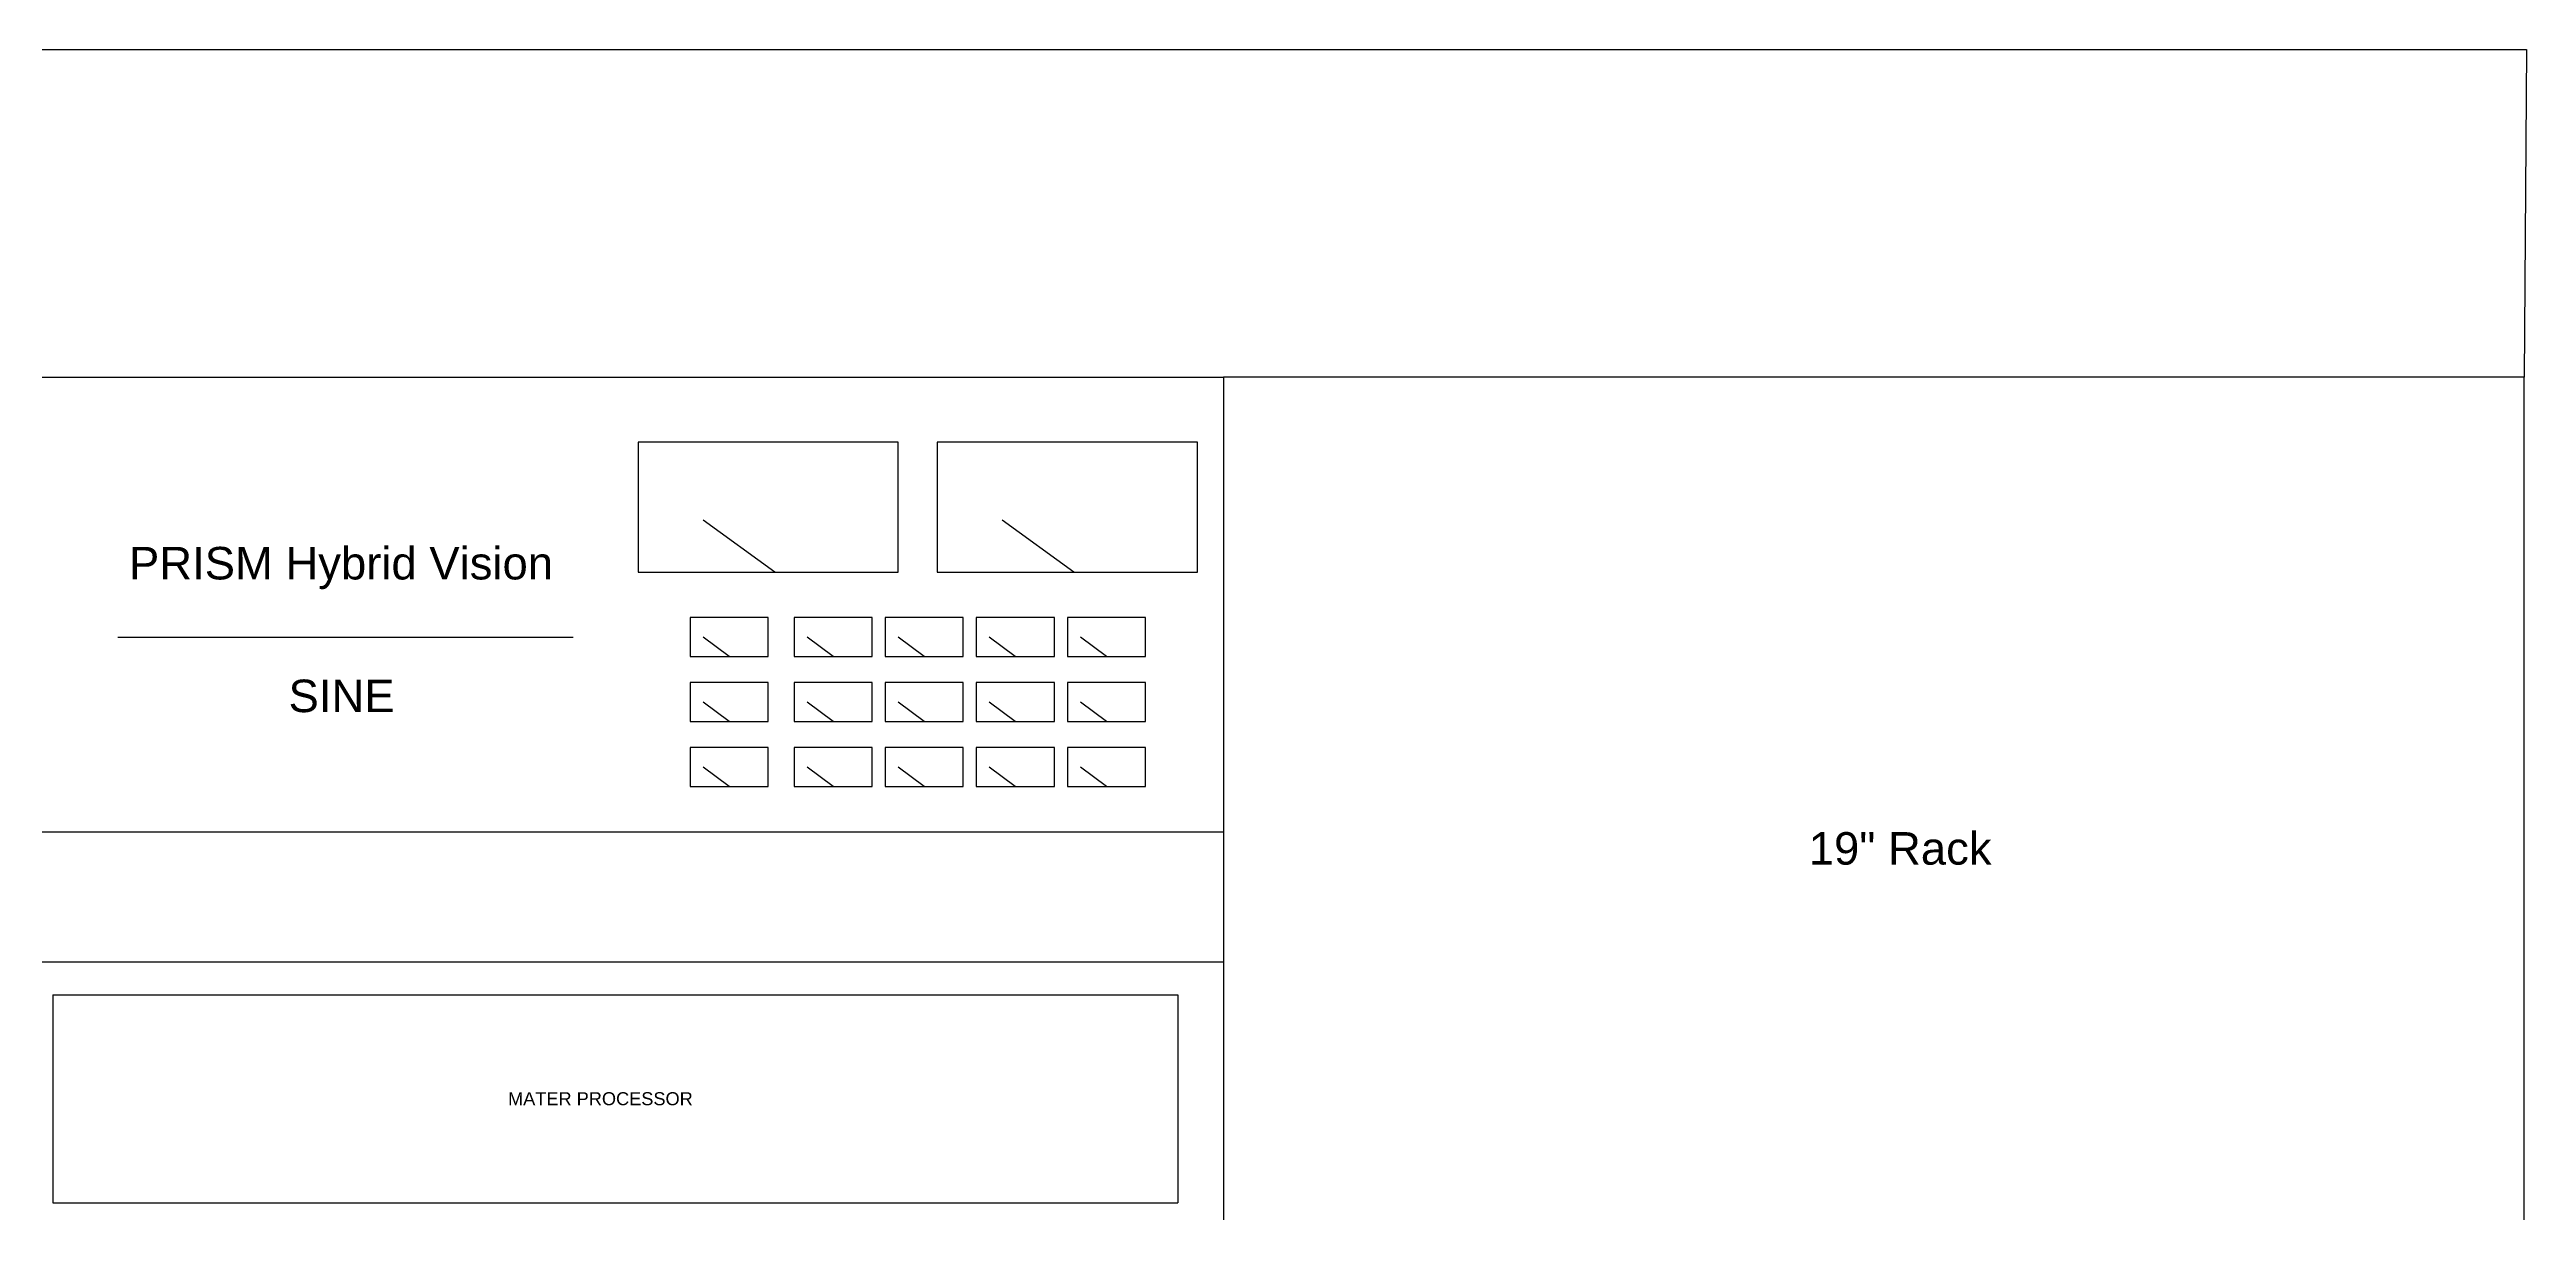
# Model space of a CAD drawing. Header units: inches. Extents: x -1200 to 6105, y -1104 to 2900.
# Drawn here: x 2292 to 6100, y 1111 to 2900 of the extents above; entities that cross this region are included whole.
import ezdxf

# ---------------------------------------------------------------- set-up
doc = ezdxf.new("R2010")
doc.units = ezdxf.units.IN
doc.header["$MEASUREMENT"] = 0
doc.layers.get('0').update_dxf_attribs({"lineweight": 25, "true_color": 0xffffff})
doc.styles.add('textstyle1268', font='')
doc.styles.add('textstyle1378', font='')
doc.styles.add('textstyle1403', font='')
doc.styles.add('textstyle1405', font='')
doc.styles.get('textstyle1268').set_extended_font_data('Liberation Sans')
doc.styles.get('textstyle1378').set_extended_font_data('Liberation Sans')
doc.styles.get('textstyle1403').set_extended_font_data('Liberation Sans')
doc.styles.get('textstyle1405').set_extended_font_data('Liberation Sans')

msp = doc.modelspace()

# ---------------------------------------------------------------- linework, layer by layer
for p, q in [((400, 2900), (6100, 2900)), ((6100, 2900), (6096.5, 2396.2)), ((2276.5, 2396.2), (4096.5, 2396.2)), ((4096.5, 2396.2), (4096.5, -603.8)), ((6096.5, 2396.2), (4096.5, 2396.2)), ((6096.5, 1096.2), (6096.5, 2396.2)), ((3196.5, 2296.2), (3196.5, 2096.2)), ((3596.5, 2296.2), (3196.5, 2296.2)), ((3596.5, 2096.2), (3596.5, 2296.2)), ((3656.5, 2296.2), (3656.5, 2096.2)), ((4056.5, 2296.2), (3656.5, 2296.2)), ((4056.5, 2096.2), (4056.5, 2296.2)), ((3406.5, 2096.2), (3296.5, 2176.2)), ((3866.5, 2096.2), (3756.5, 2176.2)), ((3196.5, 2096.2), (3596.5, 2096.2)), ((3656.5, 2096.2), (4056.5, 2096.2)), ((3276.5, 2026.2), (3276.5, 1966.2)), ((3396.5, 2026.2), (3276.5, 2026.2)), ((3396.5, 1966.2), (3396.5, 2026.2)), ((3436.5, 2026.2), (3436.5, 1966.2)), ((3556.5, 2026.2), (3436.5, 2026.2)), ((3556.5, 1966.2), (3556.5, 2026.2)), ((3576.5, 2026.2), (3576.5, 1966.2)), ((3696.5, 2026.2), (3576.5, 2026.2)), ((3696.5, 1966.2), (3696.5, 2026.2)), ((3716.5, 2026.2), (3716.5, 1966.2)), ((3836.5, 2026.2), (3716.5, 2026.2)), ((3836.5, 1966.2), (3836.5, 2026.2)), ((3856.5, 2026.2), (3856.5, 1966.2)), ((3976.5, 2026.2), (3856.5, 2026.2)), ((3976.5, 1966.2), (3976.5, 2026.2)), ((2396.5, 1996.2), (3096.5, 1996.2)), ((3336.5, 1966.2), (3296.5, 1996.2)), ((3496.5, 1966.2), (3456.5, 1996.2)), ((3636.5, 1966.2), (3596.5, 1996.2)), ((3776.5, 1966.2), (3736.5, 1996.2)), ((3916.5, 1966.2), (3876.5, 1996.2)), ((3276.5, 1966.2), (3396.5, 1966.2)), ((3436.5, 1966.2), (3556.5, 1966.2)), ((3576.5, 1966.2), (3696.5, 1966.2)), ((3716.5, 1966.2), (3836.5, 1966.2)), ((3856.5, 1966.2), (3976.5, 1966.2)), ((3276.5, 1926.2), (3276.5, 1866.2)), ((3396.5, 1926.2), (3276.5, 1926.2)), ((3396.5, 1866.2), (3396.5, 1926.2)), ((3436.5, 1926.2), (3436.5, 1866.2)), ((3556.5, 1926.2), (3436.5, 1926.2)), ((3556.5, 1866.2), (3556.5, 1926.2)), ((3576.5, 1926.2), (3576.5, 1866.2)), ((3696.5, 1926.2), (3576.5, 1926.2)), ((3696.5, 1866.2), (3696.5, 1926.2)), ((3716.5, 1926.2), (3716.5, 1866.2)), ((3836.5, 1926.2), (3716.5, 1926.2)), ((3836.5, 1866.2), (3836.5, 1926.2)), ((3856.5, 1926.2), (3856.5, 1866.2)), ((3976.5, 1926.2), (3856.5, 1926.2)), ((3976.5, 1866.2), (3976.5, 1926.2)), ((3276.5, 1866.2), (3396.5, 1866.2)), ((3336.5, 1866.2), (3296.5, 1896.2)), ((3436.5, 1866.2), (3556.5, 1866.2)), ((3496.5, 1866.2), (3456.5, 1896.2)), ((3576.5, 1866.2), (3696.5, 1866.2)), ((3636.5, 1866.2), (3596.5, 1896.2)), ((3716.5, 1866.2), (3836.5, 1866.2)), ((3776.5, 1866.2), (3736.5, 1896.2)), ((3856.5, 1866.2), (3976.5, 1866.2)), ((3916.5, 1866.2), (3876.5, 1896.2)), ((3276.5, 1826.2), (3276.5, 1766.2)), ((3396.5, 1826.2), (3276.5, 1826.2)), ((3336.5, 1766.2), (3296.5, 1796.2)), ((3396.5, 1766.2), (3396.5, 1826.2)), ((3436.5, 1826.2), (3436.5, 1766.2)), ((3556.5, 1826.2), (3436.5, 1826.2)), ((3496.5, 1766.2), (3456.5, 1796.2)), ((3556.5, 1766.2), (3556.5, 1826.2)), ((3576.5, 1826.2), (3576.5, 1766.2)), ((3696.5, 1826.2), (3576.5, 1826.2)), ((3636.5, 1766.2), (3596.5, 1796.2)), ((3696.5, 1766.2), (3696.5, 1826.2)), ((3716.5, 1826.2), (3716.5, 1766.2)), ((3836.5, 1826.2), (3716.5, 1826.2)), ((3776.5, 1766.2), (3736.5, 1796.2)), ((3836.5, 1766.2), (3836.5, 1826.2)), ((3856.5, 1826.2), (3856.5, 1766.2)), ((3976.5, 1826.2), (3856.5, 1826.2)), ((3916.5, 1766.2), (3876.5, 1796.2)), ((3976.5, 1766.2), (3976.5, 1826.2)), ((3276.5, 1766.2), (3396.5, 1766.2)), ((3436.5, 1766.2), (3556.5, 1766.2)), ((3576.5, 1766.2), (3696.5, 1766.2)), ((3716.5, 1766.2), (3836.5, 1766.2)), ((3856.5, 1766.2), (3976.5, 1766.2)), ((4096.5, 1696.2), (2276.5, 1696.2)), ((2274.3, 1496.9), (4096.5, 1496.9)), ((2296.5, 1446.2), (4026.5, 1446.2)), ((2296.5, 1446.2), (2296.5, 1126.2)), ((4026.5, 1446.2), (4026.5, 1126.2)), ((2296.5, 1126.2), (4026.5, 1126.2))]:
    msp.add_line(p, q)

# ---------------------------------------------------------------- texts
at = {"char_height": 1, "attachment_point": 1}
for s, insert, style in [('\\C7;\\H50;PRISM Hybrid Vision', (2413.7, 2134.9), 'textstyle1378'), ('\\H50;SINE', (2659, 1930.8), 'textstyle1405'), ('\\C7;\\H50;19" Rack', (4996.5, 1696.2), 'textstyle1403'), ('\\C7;\\H20;MATER PROCESSOR', (2996.5, 1296.2), 'textstyle1268')]:
    msp.add_mtext(s, dxfattribs=dict(at, insert=insert, style=style))

doc.saveas('drawing.dxf')
